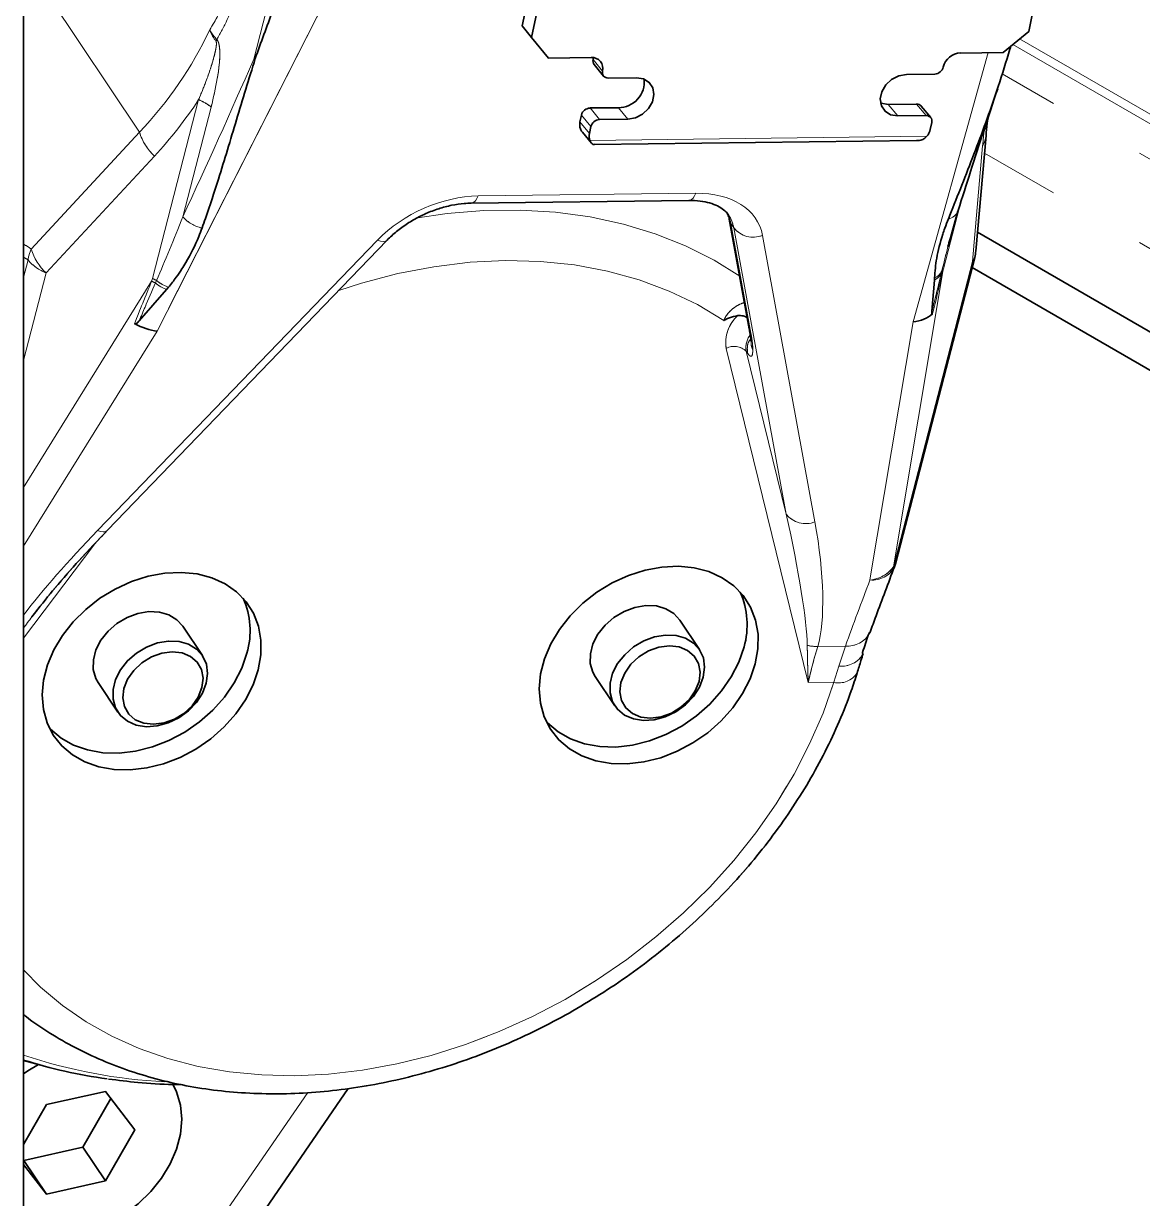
# Paper-space layout 'Blatt1' of a CAD drawing. Header units: millimetres. Extents: x 0 to 1189, y 0 to 841.
# Drawn here: x 577.15 to 591.45, y 98.43 to 113.46 of the extents above; entities that cross this region are included whole.
import ezdxf

# ---------------------------------------------------------------- set-up
doc = ezdxf.new("R2010")
doc.units = ezdxf.units.MM
doc.linetypes.add('PHANTOM', pattern=[12.7, 6.35, -1.27, 1.27, -1.27, 1.27, -1.27])

psp = doc.layouts.new('Blatt1')

# ---------------------------------------------------------------- linework, layer by layer
at = {"color": 7, "linetype": 'Continuous', "lineweight": 35}
for p, q in [((577.151, 76.563), (577.151, 165.158)), ((583.525, 113.426), (583.812, 114.799)), ((583.645, 113.277), (583.933, 114.651)), ((590.285, 114.729), (589.997, 113.355)), ((583.525, 113.426), (583.645, 113.277)), ((583.645, 113.277), (583.862, 113.015)), ((589.669, 113.086), (589.997, 113.355)), ((584.406, 113.022), (583.862, 113.015)), ((584.43, 112.995), (584.433, 113.02)), ((589.669, 113.086), (589.125, 113.079)), ((584.443, 112.933), (584.564, 112.785)), ((584.986, 112.763), (584.623, 112.759)), ((588.797, 112.81), (588.434, 112.806)), ((584.391, 112.376), (584.754, 112.38)), ((588.202, 112.422), (588.565, 112.427)), ((588.745, 112.253), (588.624, 112.401)), ((584.263, 112.197), (584.282, 112.286)), ((584.511, 112.227), (584.874, 112.232)), ((588.323, 112.274), (588.686, 112.279)), ((584.293, 112.069), (584.409, 111.926)), ((584.384, 112.049), (584.402, 112.138)), ((588.758, 112.191), (588.739, 112.102)), ((584.45, 111.908), (588.562, 111.959)), ((589.321, 110.547), (589.452, 112.026)), ((582.873, 111.159), (585.654, 111.194)), ((588.975, 110.641), (589.093, 111.055)), ((586.171, 110.956), (586.427, 109.554)), ((589.342, 110.787), (607.913, 100.066)), ((578.221, 106.973), (581.799, 110.687)), ((588.298, 106.563), (589.307, 110.466)), ((589.274, 110.336), (607.913, 99.576)), ((588.792, 110.176), (588.761, 109.777)), ((588.793, 110.204), (588.792, 110.176)), ((578.629, 109.653), (578.979, 110.056)), ((578.979, 110.056), (579.003, 110.084)), ((585.79, 105.452), (585.539, 105.829)), ((579.438, 105.374), (579.187, 105.751)), ((587.97, 105.673), (587.967, 105.666)), ((578.105, 105.03), (578.357, 104.653)), ((584.457, 105.108), (584.709, 104.731)), ((577.151, 100.2), (577.374, 100.138)), ((578.198, 99.801), (577.444, 99.634)), ((578.575, 99.313), (578.198, 99.801)), ((579.306, 96.936), (581.302, 99.839)), ((577.444, 99.634), (577.151, 99.125)), ((577.91, 99.089), (578.268, 99.711)), ((578.198, 98.658), (578.575, 99.313)), ((577.156, 98.921), (577.91, 99.089)), ((577.91, 99.089), (578.198, 98.658)), ((577.151, 98.928), (577.156, 98.921)), ((577.151, 98.869), (577.444, 98.49)), ((577.156, 98.921), (577.444, 98.49)), ((577.444, 98.49), (578.198, 98.658))]:
    psp.add_line(p, q, dxfattribs=at)
at = {"color": 7, "linetype": 'PHANTOM', "lineweight": 18}
for p, q in [((577.151, 76.563), (577.151, 165.158)), ((583.525, 113.426), (583.812, 114.799)), ((583.645, 113.277), (583.933, 114.651)), ((590.285, 114.729), (589.997, 113.355)), ((583.525, 113.426), (583.645, 113.277)), ((583.645, 113.277), (583.862, 113.015)), ((589.669, 113.086), (589.997, 113.355)), ((589.793, 113.188), (592.573, 111.583)), ((584.406, 113.022), (583.862, 113.015)), ((584.43, 112.995), (584.433, 113.02)), ((589.669, 113.086), (589.125, 113.079)), ((584.443, 112.933), (584.564, 112.785)), ((584.986, 112.763), (584.623, 112.759)), ((588.797, 112.81), (588.434, 112.806)), ((584.391, 112.376), (584.754, 112.38)), ((588.202, 112.422), (588.565, 112.427)), ((588.745, 112.253), (588.624, 112.401)), ((584.263, 112.197), (584.282, 112.286)), ((584.511, 112.227), (584.874, 112.232)), ((588.323, 112.274), (588.686, 112.279)), ((584.293, 112.069), (584.409, 111.926)), ((584.384, 112.049), (584.402, 112.138)), ((588.758, 112.191), (588.739, 112.102)), ((584.45, 111.908), (588.562, 111.959)), ((589.321, 110.547), (589.452, 112.026)), ((582.873, 111.159), (585.654, 111.194)), ((588.975, 110.641), (589.093, 111.055)), ((586.171, 110.956), (586.427, 109.554)), ((589.342, 110.787), (607.913, 100.066)), ((578.221, 106.973), (581.799, 110.687)), ((588.298, 106.563), (589.307, 110.466)), ((589.274, 110.336), (607.913, 99.576)), ((588.792, 110.176), (588.761, 109.777)), ((588.793, 110.204), (588.792, 110.176)), ((578.629, 109.653), (578.979, 110.056)), ((578.979, 110.056), (579.003, 110.084)), ((585.79, 105.452), (585.539, 105.829)), ((579.438, 105.374), (579.187, 105.751)), ((587.97, 105.673), (587.967, 105.666)), ((578.105, 105.03), (578.357, 104.653)), ((584.457, 105.108), (584.709, 104.731)), ((577.151, 100.2), (577.374, 100.138)), ((578.198, 99.801), (577.444, 99.634)), ((578.575, 99.313), (578.198, 99.801)), ((579.306, 96.936), (581.302, 99.839)), ((577.444, 99.634), (577.151, 99.125)), ((577.91, 99.089), (578.268, 99.711)), ((578.198, 98.658), (578.575, 99.313)), ((577.156, 98.921), (577.91, 99.089)), ((577.91, 99.089), (578.198, 98.658)), ((577.151, 98.928), (577.156, 98.921)), ((577.151, 98.869), (577.444, 98.49)), ((577.156, 98.921), (577.444, 98.49)), ((577.444, 98.49), (578.198, 98.658))]:
    psp.add_line(p, q, dxfattribs=at)
at = {"color": 8, "linetype": 'Continuous', "lineweight": 18}
for p, q in [((580.094, 113.001), (586.031, 135.959)), ((581.884, 115.47), (578.859, 109.524)), ((578.633, 112.066), (577.428, 113.873)), ((584.43, 112.995), (584.551, 112.847)), ((588.519, 109.643), (589.48, 113.084)), ((578.798, 110.197), (579.389, 112.483)), ((579.55, 112.388), (579.187, 110.985)), ((584.391, 112.376), (584.511, 112.227)), ((584.874, 112.232), (584.754, 112.38)), ((588.323, 112.274), (588.202, 112.422)), ((588.686, 112.279), (588.565, 112.427)), ((584.402, 112.138), (584.282, 112.286)), ((584.263, 112.197), (584.384, 112.049)), ((577.25, 110.572), (578.633, 112.066)), ((584.389, 111.961), (588.696, 112.014)), ((589.278, 110.412), (589.409, 111.891)), ((578.824, 111.761), (577.44, 110.267)), ((582.962, 111.251), (585.744, 111.286)), ((589.111, 111.11), (588.907, 110.321)), ((586.228, 110.845), (586.191, 110.9)), ((586.191, 110.9), (586.448, 109.498)), ((586.898, 107.184), (586.228, 110.845)), ((586.595, 110.747), (587.265, 107.085)), ((578.098, 106.973), (581.676, 110.687)), ((577.151, 110.209), (577.209, 110.433)), ((577.44, 110.267), (577.151, 109.149)), ((588.269, 106.51), (589.278, 110.412)), ((588.898, 110.285), (588.269, 106.51)), ((588.889, 110.295), (588.881, 110.262)), ((588.907, 110.321), (588.898, 110.285)), ((577.151, 107.524), (578.789, 110.161)), ((578.789, 110.161), (578.798, 110.197)), ((578.836, 110.139), (578.851, 110.171)), ((578.859, 109.524), (577.151, 106.774)), ((587.969, 106.342), (588.519, 109.643)), ((587.18, 105.029), (586.132, 109.302)), ((586.405, 109.24), (586.387, 109.267)), ((586.387, 109.267), (586.898, 107.184)), ((578.063, 106.804), (577.151, 105.599)), ((587.301, 105.492), (587.655, 105.497)), ((587.572, 105.241), (587.655, 105.497)), ((587.508, 105.033), (587.572, 105.241)), ((587.508, 105.033), (587.18, 105.029)), ((578.953, 97.126), (580.783, 99.788))]:
    psp.add_line(p, q, dxfattribs=at)
at = {"color": 8, "linetype": 'PHANTOM', "lineweight": 18}
for p, q in [((580.094, 113.001), (586.031, 135.959)), ((581.884, 115.47), (578.859, 109.524)), ((578.633, 112.066), (577.428, 113.873)), ((592.498, 111.748), (589.88, 113.259)), ((584.43, 112.995), (584.551, 112.847)), ((588.519, 109.643), (589.48, 113.084)), ((607.913, 102.273), (589.659, 112.811)), ((578.798, 110.197), (579.389, 112.483)), ((579.55, 112.388), (579.187, 110.985)), ((584.391, 112.376), (584.511, 112.227)), ((584.874, 112.232), (584.754, 112.38)), ((588.323, 112.274), (588.202, 112.422)), ((588.686, 112.279), (588.565, 112.427)), ((584.402, 112.138), (584.282, 112.286)), ((584.263, 112.197), (584.384, 112.049)), ((577.25, 110.572), (578.633, 112.066)), ((584.389, 111.961), (588.696, 112.014)), ((589.278, 110.412), (589.409, 111.891)), ((607.913, 101.13), (589.432, 111.799)), ((578.824, 111.761), (577.44, 110.267)), ((582.962, 111.251), (585.744, 111.286)), ((589.111, 111.11), (588.907, 110.321)), ((586.228, 110.845), (586.191, 110.9)), ((586.191, 110.9), (586.448, 109.498)), ((586.898, 107.184), (586.228, 110.845)), ((586.595, 110.747), (587.265, 107.085)), ((578.098, 106.973), (581.676, 110.687)), ((577.151, 110.209), (577.209, 110.433)), ((577.44, 110.267), (577.151, 109.149)), ((588.269, 106.51), (589.278, 110.412)), ((588.898, 110.285), (588.269, 106.51)), ((588.889, 110.295), (588.881, 110.262)), ((588.907, 110.321), (588.898, 110.285)), ((577.151, 107.524), (578.789, 110.161)), ((578.789, 110.161), (578.798, 110.197)), ((578.836, 110.139), (578.851, 110.171)), ((578.859, 109.524), (577.151, 106.774)), ((587.969, 106.342), (588.519, 109.643)), ((587.18, 105.029), (586.132, 109.302)), ((586.405, 109.24), (586.387, 109.267)), ((586.387, 109.267), (586.898, 107.184)), ((578.063, 106.804), (577.151, 105.599)), ((587.301, 105.492), (587.655, 105.497)), ((587.572, 105.241), (587.655, 105.497)), ((587.508, 105.033), (587.572, 105.241)), ((587.508, 105.033), (587.18, 105.029)), ((578.953, 97.126), (580.783, 99.788))]:
    psp.add_line(p, q, dxfattribs=at)
at = {"color": 7, "linetype": 'Continuous', "lineweight": 35, "flags": 128}
for points in [[(584.874, 112.232), (584.971, 112.249), (585.062, 112.296), (585.138, 112.368), (585.189, 112.455), (585.208, 112.547), (585.194, 112.633), (585.148, 112.703), (585.076, 112.749), (584.986, 112.763)], [(588.434, 112.806), (588.338, 112.789), (588.246, 112.741), (588.17, 112.67), (588.12, 112.583), (588.101, 112.491), (588.115, 112.404), (588.161, 112.334), (588.233, 112.289), (588.323, 112.274)], [(588.104, 112.44), (588.112, 112.437), (588.202, 112.422)], [(589.097, 111.067), (589.095, 111.059), (589.093, 111.055)], [(586.503, 105.27), (586.437, 105.077), (586.341, 104.888), (586.216, 104.707), (586.067, 104.54), (585.896, 104.389), (585.707, 104.258), (585.505, 104.151), (585.294, 104.069), (585.08, 104.016), (584.867, 103.991), (584.661, 103.996), (584.466, 104.03), (584.287, 104.093), (584.127, 104.183), (583.992, 104.298), (583.884, 104.436), (583.805, 104.593), (583.757, 104.765), (583.742, 104.949), (583.759, 105.14), (583.809, 105.333), (583.891, 105.525), (584.001, 105.71), (584.139, 105.884), (584.299, 106.044), (584.48, 106.185), (584.676, 106.304), (584.883, 106.399), (585.096, 106.467), (585.31, 106.506), (585.52, 106.516), (585.721, 106.497), (585.909, 106.448), (586.079, 106.371), (586.227, 106.268), (586.349, 106.141), (586.443, 105.994), (586.506, 105.829), (586.538, 105.65), (586.537, 105.462), (586.503, 105.27)], [(580.151, 105.192), (580.085, 104.999), (579.989, 104.81), (579.864, 104.629), (579.715, 104.462), (579.544, 104.311), (579.355, 104.18), (579.153, 104.073), (578.942, 103.991), (578.728, 103.938), (578.515, 103.913), (578.309, 103.918), (578.114, 103.952), (577.935, 104.015), (577.776, 104.105), (577.64, 104.22), (577.532, 104.358), (577.453, 104.515), (577.405, 104.687), (577.39, 104.871), (577.407, 105.062), (577.458, 105.255), (577.539, 105.447), (577.649, 105.632), (577.787, 105.806), (577.947, 105.966), (578.128, 106.107), (578.324, 106.226), (578.531, 106.321), (578.744, 106.389), (578.958, 106.428), (579.168, 106.438), (579.37, 106.419), (579.557, 106.37), (579.727, 106.293), (579.875, 106.19), (579.997, 106.063), (580.091, 105.916), (580.154, 105.751), (580.186, 105.572), (580.185, 105.384), (580.151, 105.192)], [(578.105, 105.03), (578.075, 105.083), (578.043, 105.196), (578.044, 105.32), (578.076, 105.447), (578.14, 105.571), (578.231, 105.685), (578.344, 105.784), (578.474, 105.861), (578.612, 105.913), (578.753, 105.937), (578.888, 105.931), (579.009, 105.896), (579.112, 105.834), (579.187, 105.751)], [(584.457, 105.108), (584.427, 105.161), (584.395, 105.274), (584.396, 105.398), (584.428, 105.525), (584.492, 105.649), (584.583, 105.763), (584.696, 105.862), (584.826, 105.939), (584.964, 105.991), (585.105, 106.015), (585.24, 106.009), (585.361, 105.974), (585.464, 105.912), (585.539, 105.829)], [(585.839, 105.099), (585.791, 104.972), (585.713, 104.852), (585.61, 104.745), (585.488, 104.656), (585.353, 104.591), (585.212, 104.553), (585.074, 104.544), (584.945, 104.565), (584.832, 104.613), (584.742, 104.688), (584.679, 104.784), (584.647, 104.897), (584.647, 105.021), (584.68, 105.148), (584.744, 105.272), (584.834, 105.386), (584.948, 105.485), (585.077, 105.562), (585.216, 105.614), (585.356, 105.638), (585.491, 105.632), (585.613, 105.597), (585.715, 105.535), (585.792, 105.449), (585.84, 105.344), (585.856, 105.225), (585.839, 105.099)], [(579.487, 105.021), (579.439, 104.894), (579.361, 104.774), (579.258, 104.667), (579.136, 104.578), (579.001, 104.513), (578.86, 104.475), (578.722, 104.466), (578.593, 104.487), (578.48, 104.535), (578.39, 104.61), (578.327, 104.706), (578.295, 104.819), (578.295, 104.943), (578.328, 105.07), (578.392, 105.194), (578.482, 105.308), (578.596, 105.407), (578.725, 105.484), (578.864, 105.536), (579.004, 105.56), (579.139, 105.554), (579.261, 105.519), (579.363, 105.457), (579.44, 105.371), (579.488, 105.266), (579.504, 105.147), (579.487, 105.021)], [(586.359, 105.485), (586.293, 105.292), (586.197, 105.103), (586.073, 104.923), (585.923, 104.755), (585.752, 104.604), (585.563, 104.474), (585.361, 104.366), (585.15, 104.285), (584.936, 104.231), (584.723, 104.206), (584.517, 104.211), (584.322, 104.246), (584.143, 104.309), (583.984, 104.399), (583.848, 104.514), (583.83, 104.534)], [(585.784, 105.044), (585.798, 105.163), (585.777, 105.274), (585.723, 105.369), (585.639, 105.442), (585.53, 105.487), (585.405, 105.501), (585.272, 105.483), (585.14, 105.436), (585.017, 105.361), (584.913, 105.264), (584.834, 105.151), (584.786, 105.031), (584.772, 104.912), (584.793, 104.8), (584.848, 104.705), (584.932, 104.633), (585.04, 104.588), (585.166, 104.574), (585.299, 104.591), (585.431, 104.639), (585.553, 104.714), (585.658, 104.811), (585.736, 104.923), (585.784, 105.044)], [(580.007, 105.407), (579.941, 105.214), (579.845, 105.025), (579.721, 104.845), (579.571, 104.677), (579.4, 104.526), (579.211, 104.396), (579.009, 104.288), (578.798, 104.207), (578.584, 104.153), (578.372, 104.128), (578.165, 104.133), (577.97, 104.168), (577.791, 104.231), (577.632, 104.321), (577.496, 104.436), (577.478, 104.456)], [(579.432, 104.966), (579.446, 105.085), (579.425, 105.196), (579.371, 105.291), (579.287, 105.364), (579.178, 105.409), (579.053, 105.423), (578.92, 105.405), (578.788, 105.358), (578.665, 105.283), (578.561, 105.186), (578.482, 105.073), (578.434, 104.953), (578.42, 104.834), (578.441, 104.722), (578.496, 104.627), (578.58, 104.555), (578.688, 104.51), (578.814, 104.496), (578.947, 104.513), (579.079, 104.561), (579.202, 104.636), (579.306, 104.733), (579.384, 104.845), (579.432, 104.966)], [(577.342, 100.147), (577.207, 100.064), (577.151, 100.026)], [(577.151, 97.968), (577.207, 97.954), (577.403, 97.927), (577.609, 97.929), (577.821, 97.962), (578.032, 98.023), (578.239, 98.113), (578.435, 98.227), (578.616, 98.365), (578.778, 98.521), (578.916, 98.693), (579.026, 98.876), (579.108, 99.066), (579.157, 99.258), (579.174, 99.447), (579.157, 99.628), (579.108, 99.798), (579.057, 99.902)]]:
    psp.add_lwpolyline(points, dxfattribs=at)
at = {"color": 7, "linetype": 'PHANTOM', "lineweight": 18, "flags": 128}
for points in [[(584.874, 112.232), (584.971, 112.249), (585.062, 112.296), (585.138, 112.368), (585.189, 112.455), (585.208, 112.547), (585.194, 112.633), (585.148, 112.703), (585.076, 112.749), (584.986, 112.763)], [(588.434, 112.806), (588.338, 112.789), (588.246, 112.741), (588.17, 112.67), (588.12, 112.583), (588.101, 112.491), (588.115, 112.404), (588.161, 112.334), (588.233, 112.289), (588.323, 112.274)], [(588.104, 112.44), (588.112, 112.437), (588.202, 112.422)], [(589.097, 111.067), (589.095, 111.059), (589.093, 111.055)], [(586.503, 105.27), (586.437, 105.077), (586.341, 104.888), (586.216, 104.707), (586.067, 104.54), (585.896, 104.389), (585.707, 104.258), (585.505, 104.151), (585.294, 104.069), (585.08, 104.016), (584.867, 103.991), (584.661, 103.996), (584.466, 104.03), (584.287, 104.093), (584.127, 104.183), (583.992, 104.298), (583.884, 104.436), (583.805, 104.593), (583.757, 104.765), (583.742, 104.949), (583.759, 105.14), (583.809, 105.333), (583.891, 105.525), (584.001, 105.71), (584.139, 105.884), (584.299, 106.044), (584.48, 106.185), (584.676, 106.304), (584.883, 106.399), (585.096, 106.467), (585.31, 106.506), (585.52, 106.516), (585.721, 106.497), (585.909, 106.448), (586.079, 106.371), (586.227, 106.268), (586.349, 106.141), (586.443, 105.994), (586.506, 105.829), (586.538, 105.65), (586.537, 105.462), (586.503, 105.27)], [(580.151, 105.192), (580.085, 104.999), (579.989, 104.81), (579.864, 104.629), (579.715, 104.462), (579.544, 104.311), (579.355, 104.18), (579.153, 104.073), (578.942, 103.991), (578.728, 103.938), (578.515, 103.913), (578.309, 103.918), (578.114, 103.952), (577.935, 104.015), (577.776, 104.105), (577.64, 104.22), (577.532, 104.358), (577.453, 104.515), (577.405, 104.687), (577.39, 104.871), (577.407, 105.062), (577.458, 105.255), (577.539, 105.447), (577.649, 105.632), (577.787, 105.806), (577.947, 105.966), (578.128, 106.107), (578.324, 106.226), (578.531, 106.321), (578.744, 106.389), (578.958, 106.428), (579.168, 106.438), (579.37, 106.419), (579.557, 106.37), (579.727, 106.293), (579.875, 106.19), (579.997, 106.063), (580.091, 105.916), (580.154, 105.751), (580.186, 105.572), (580.185, 105.384), (580.151, 105.192)], [(578.105, 105.03), (578.075, 105.083), (578.043, 105.196), (578.044, 105.32), (578.076, 105.447), (578.14, 105.571), (578.231, 105.685), (578.344, 105.784), (578.474, 105.861), (578.612, 105.913), (578.753, 105.937), (578.888, 105.931), (579.009, 105.896), (579.112, 105.834), (579.187, 105.751)], [(584.457, 105.108), (584.427, 105.161), (584.395, 105.274), (584.396, 105.398), (584.428, 105.525), (584.492, 105.649), (584.583, 105.763), (584.696, 105.862), (584.826, 105.939), (584.964, 105.991), (585.105, 106.015), (585.24, 106.009), (585.361, 105.974), (585.464, 105.912), (585.539, 105.829)], [(585.839, 105.099), (585.791, 104.972), (585.713, 104.852), (585.61, 104.745), (585.488, 104.656), (585.353, 104.591), (585.212, 104.553), (585.074, 104.544), (584.945, 104.565), (584.832, 104.613), (584.742, 104.688), (584.679, 104.784), (584.647, 104.897), (584.647, 105.021), (584.68, 105.148), (584.744, 105.272), (584.834, 105.386), (584.948, 105.485), (585.077, 105.562), (585.216, 105.614), (585.356, 105.638), (585.491, 105.632), (585.613, 105.597), (585.715, 105.535), (585.792, 105.449), (585.84, 105.344), (585.856, 105.225), (585.839, 105.099)], [(579.487, 105.021), (579.439, 104.894), (579.361, 104.774), (579.258, 104.667), (579.136, 104.578), (579.001, 104.513), (578.86, 104.475), (578.722, 104.466), (578.593, 104.487), (578.48, 104.535), (578.39, 104.61), (578.327, 104.706), (578.295, 104.819), (578.295, 104.943), (578.328, 105.07), (578.392, 105.194), (578.482, 105.308), (578.596, 105.407), (578.725, 105.484), (578.864, 105.536), (579.004, 105.56), (579.139, 105.554), (579.261, 105.519), (579.363, 105.457), (579.44, 105.371), (579.488, 105.266), (579.504, 105.147), (579.487, 105.021)], [(586.359, 105.485), (586.293, 105.292), (586.197, 105.103), (586.073, 104.923), (585.923, 104.755), (585.752, 104.604), (585.563, 104.474), (585.361, 104.366), (585.15, 104.285), (584.936, 104.231), (584.723, 104.206), (584.517, 104.211), (584.322, 104.246), (584.143, 104.309), (583.984, 104.399), (583.848, 104.514), (583.83, 104.534)], [(585.784, 105.044), (585.798, 105.163), (585.777, 105.274), (585.723, 105.369), (585.639, 105.442), (585.53, 105.487), (585.405, 105.501), (585.272, 105.483), (585.14, 105.436), (585.017, 105.361), (584.913, 105.264), (584.834, 105.151), (584.786, 105.031), (584.772, 104.912), (584.793, 104.8), (584.848, 104.705), (584.932, 104.633), (585.04, 104.588), (585.166, 104.574), (585.299, 104.591), (585.431, 104.639), (585.553, 104.714), (585.658, 104.811), (585.736, 104.923), (585.784, 105.044)], [(580.007, 105.407), (579.941, 105.214), (579.845, 105.025), (579.721, 104.845), (579.571, 104.677), (579.4, 104.526), (579.211, 104.396), (579.009, 104.288), (578.798, 104.207), (578.584, 104.153), (578.372, 104.128), (578.165, 104.133), (577.97, 104.168), (577.791, 104.231), (577.632, 104.321), (577.496, 104.436), (577.478, 104.456)], [(579.432, 104.966), (579.446, 105.085), (579.425, 105.196), (579.371, 105.291), (579.287, 105.364), (579.178, 105.409), (579.053, 105.423), (578.92, 105.405), (578.788, 105.358), (578.665, 105.283), (578.561, 105.186), (578.482, 105.073), (578.434, 104.953), (578.42, 104.834), (578.441, 104.722), (578.496, 104.627), (578.58, 104.555), (578.688, 104.51), (578.814, 104.496), (578.947, 104.513), (579.079, 104.561), (579.202, 104.636), (579.306, 104.733), (579.384, 104.845), (579.432, 104.966)], [(577.342, 100.147), (577.207, 100.064), (577.151, 100.026)], [(577.151, 97.968), (577.207, 97.954), (577.403, 97.927), (577.609, 97.929), (577.821, 97.962), (578.032, 98.023), (578.239, 98.113), (578.435, 98.227), (578.616, 98.365), (578.778, 98.521), (578.916, 98.693), (579.026, 98.876), (579.108, 99.066), (579.157, 99.258), (579.174, 99.447), (579.157, 99.628), (579.108, 99.798), (579.057, 99.902)]]:
    psp.add_lwpolyline(points, dxfattribs=at)
at = {"color": 8, "linetype": 'Continuous', "lineweight": 18, "flags": 128}
for points in [[(582.962, 111.251), (582.946, 111.217), (582.928, 111.191), (582.908, 111.172), (582.887, 111.161), (582.873, 111.159)], [(585.744, 111.286), (585.728, 111.252), (585.709, 111.225), (585.69, 111.206), (585.668, 111.196), (585.654, 111.194)], [(582.162, 110.969), (582.564, 111.027), (583.034, 111.066), (583.497, 111.071), (583.95, 111.044), (584.391, 110.985), (584.817, 110.892), (585.225, 110.769), (585.613, 110.614), (585.979, 110.429), (586.304, 110.226)], [(586.171, 110.953), (586.173, 110.944), (586.191, 110.9)], [(581.676, 110.687), (581.713, 110.674), (581.747, 110.669), (581.774, 110.672), (581.795, 110.683), (581.799, 110.687)], [(586.1, 109.658), (585.763, 109.862), (585.402, 110.036), (585.018, 110.18), (584.615, 110.291), (584.194, 110.369), (583.759, 110.414), (583.313, 110.425), (582.858, 110.403), (582.397, 110.347), (581.933, 110.258), (581.47, 110.136), (581.179, 110.043)], [(586.448, 109.498), (586.43, 109.541), (586.427, 109.554)], [(578.098, 106.973), (578.135, 106.96), (578.168, 106.956), (578.196, 106.958), (578.217, 106.969), (578.221, 106.973)], [(577.151, 101.357), (577.37, 101.136), (577.649, 100.901), (577.953, 100.691), (578.28, 100.507), (578.629, 100.35), (578.997, 100.222), (579.382, 100.123), (579.782, 100.053), (580.195, 100.013), (580.618, 100.003), (581.049, 100.023), (581.485, 100.074), (581.924, 100.154), (582.363, 100.263), (582.8, 100.402), (583.232, 100.568), (583.657, 100.761), (584.072, 100.979), (584.475, 101.223), (584.863, 101.489), (585.234, 101.777), (585.587, 102.085), (585.918, 102.411), (586.227, 102.754), (586.511, 103.11), (586.768, 103.479), (586.998, 103.858), (587.198, 104.245), (587.369, 104.637), (587.508, 105.033)]]:
    psp.add_lwpolyline(points, dxfattribs=at)
at = {"color": 8, "linetype": 'PHANTOM', "lineweight": 18, "flags": 128}
for points in [[(582.962, 111.251), (582.946, 111.217), (582.928, 111.191), (582.908, 111.172), (582.887, 111.161), (582.873, 111.159)], [(585.744, 111.286), (585.728, 111.252), (585.709, 111.225), (585.69, 111.206), (585.668, 111.196), (585.654, 111.194)], [(582.162, 110.969), (582.564, 111.027), (583.034, 111.066), (583.497, 111.071), (583.95, 111.044), (584.391, 110.985), (584.817, 110.892), (585.225, 110.769), (585.613, 110.614), (585.979, 110.429), (586.304, 110.226)], [(586.171, 110.953), (586.173, 110.944), (586.191, 110.9)], [(581.676, 110.687), (581.713, 110.674), (581.747, 110.669), (581.774, 110.672), (581.795, 110.683), (581.799, 110.687)], [(586.1, 109.658), (585.763, 109.862), (585.402, 110.036), (585.018, 110.18), (584.615, 110.291), (584.194, 110.369), (583.759, 110.414), (583.313, 110.425), (582.858, 110.403), (582.397, 110.347), (581.933, 110.258), (581.47, 110.136), (581.179, 110.043)], [(586.448, 109.498), (586.43, 109.541), (586.427, 109.554)], [(578.098, 106.973), (578.135, 106.96), (578.168, 106.956), (578.196, 106.958), (578.217, 106.969), (578.221, 106.973)], [(577.151, 101.357), (577.37, 101.136), (577.649, 100.901), (577.953, 100.691), (578.28, 100.507), (578.629, 100.35), (578.997, 100.222), (579.382, 100.123), (579.782, 100.053), (580.195, 100.013), (580.618, 100.003), (581.049, 100.023), (581.485, 100.074), (581.924, 100.154), (582.363, 100.263), (582.8, 100.402), (583.232, 100.568), (583.657, 100.761), (584.072, 100.979), (584.475, 101.223), (584.863, 101.489), (585.234, 101.777), (585.587, 102.085), (585.918, 102.411), (586.227, 102.754), (586.511, 103.11), (586.768, 103.479), (586.998, 103.858), (587.198, 104.245), (587.369, 104.637), (587.508, 105.033)]]:
    psp.add_lwpolyline(points, dxfattribs=at)
at = {"color": 8, "linetype": 'Continuous', "lineweight": 18}
for centre, radius, start, end in [((579.079, 113.529), 0.61, 330.5703, 332.9547), ((579.102, 111.815), 0.727, 51.9799, 66.76), ((579.303, 112.271), 0.7, 197.0111, 226.8223), ((589.125, 112.055), 0.328, 329.8726, 354.8244), ((588.933, 111.133), 0.179, 282.5802, 334.0188), ((579.534, 111.297), 0.467, 221.9624, 257.406), ((586.476, 111.037), 0.313, 217.6419, 292.4153), ((577.747, 110.35), 0.545, 155.9556, 171.3216), ((577.919, 110.777), 0.7, 197.0111, 226.8223), ((577.661, 110.819), 0.594, 220.5191, 248.2246), ((588.995, 110.577), 0.328, 329.8726, 354.8201), ((589.181, 110.499), 0.131, 318.1802, 345.0785), ((588.72, 110.377), 0.188, 292.7109, 333.904), ((589.001, 110.193), 0.138, 138.3368, 150.1116), ((589.013, 110.228), 0.141, 138.6651, 151.7504), ((578.447, 109.369), 0.863, 63.181, 66.6644), ((578.452, 109.412), 0.857, 62.3196, 66.235), ((579.166, 110.542), 0.521, 230.7176, 248.9634), ((579.182, 110.571), 0.519, 230.3638, 249.8664), ((588.714, 110.347), 0.187, 294.3758, 333.1172), ((586.585, 109.378), 0.459, 131.6306, 189.5831), ((586.643, 109.314), 0.26, 142.8235, 190.4501), ((586.235, 109.107), 0.221, 46.6625, 117.9045), ((587.146, 107.375), 0.313, 217.6419, 292.4153), ((588.002, 106.655), 0.315, 264.0693, 332.7583), ((588.172, 106.597), 0.131, 318.1802, 345.0785), ((587.93, 106.764), 0.425, 275.3255, 323.1196), ((587.682, 105.82), 0.324, 265.2086, 331.6252), ((587.275, 105.911), 0.419, 255.0885, 273.4796), ((587.611, 105.545), 0.306, 262.666, 331.8481), ((587.569, 105.307), 0.282, 257.344, 326.9393), ((579.262, 106.495), 6.575, 251.2716, 267.3426)]:
    psp.add_arc(centre, radius, start, end, dxfattribs=at)
at = {"color": 8, "linetype": 'PHANTOM', "lineweight": 18}
for centre, radius, start, end in [((579.079, 113.529), 0.61, 330.5703, 332.9547), ((579.102, 111.815), 0.727, 51.9799, 66.76), ((579.303, 112.271), 0.7, 197.0111, 226.8223), ((589.125, 112.055), 0.328, 329.8726, 354.8244), ((588.933, 111.133), 0.179, 282.5802, 334.0188), ((579.534, 111.297), 0.467, 221.9624, 257.406), ((586.476, 111.037), 0.313, 217.6419, 292.4153), ((577.747, 110.35), 0.545, 155.9556, 171.3216), ((577.919, 110.777), 0.7, 197.0111, 226.8223), ((577.661, 110.819), 0.594, 220.5191, 248.2246), ((588.995, 110.577), 0.328, 329.8726, 354.8201), ((589.181, 110.499), 0.131, 318.1802, 345.0785), ((588.72, 110.377), 0.188, 292.7109, 333.904), ((589.001, 110.193), 0.138, 138.3368, 150.1116), ((589.013, 110.228), 0.141, 138.6651, 151.7504), ((578.447, 109.369), 0.863, 63.181, 66.6644), ((578.452, 109.412), 0.857, 62.3196, 66.235), ((579.166, 110.542), 0.521, 230.7176, 248.9634), ((579.182, 110.571), 0.519, 230.3638, 249.8664), ((588.714, 110.347), 0.187, 294.3758, 333.1172), ((586.585, 109.378), 0.459, 131.6306, 189.5831), ((586.643, 109.314), 0.26, 142.8235, 190.4501), ((586.235, 109.107), 0.221, 46.6625, 117.9045), ((587.146, 107.375), 0.313, 217.6419, 292.4153), ((588.002, 106.655), 0.315, 264.0693, 332.7583), ((588.172, 106.597), 0.131, 318.1802, 345.0785), ((587.93, 106.764), 0.425, 275.3255, 323.1196), ((587.682, 105.82), 0.324, 265.2086, 331.6252), ((587.275, 105.911), 0.419, 255.0885, 273.4796), ((587.611, 105.545), 0.306, 262.666, 331.8481), ((587.569, 105.307), 0.282, 257.344, 326.9393), ((579.262, 106.495), 6.575, 251.2716, 267.3426)]:
    psp.add_arc(centre, radius, start, end, dxfattribs=at)
at = {"color": 7, "linetype": 'Continuous', "lineweight": 35}
for centre, radius, start, end in [((584.415, 112.882), 0.14, 345.4937, 93.5413), ((584.501, 112.977), 0.0732, 166.327, 217.6729), ((589.134, 112.845), 0.235, 92.2972, 166.4675), ((584.619, 112.829), 0.0701, 165.4937, 273.5413), ((588.792, 112.927), 0.117, 272.2972, 346.4675), ((584.753, 112.712), 0.332, 270.0767, 5.8441), ((584.396, 112.258), 0.117, 92.2972, 166.4675), ((588.569, 112.355), 0.0722, 40.2073, 93.048), ((584.516, 112.11), 0.117, 92.2972, 166.4675), ((588.69, 112.209), 0.0701, 345.4937, 93.5413), ((584.415, 112.163), 0.156, 167.2802, 200.167), ((588.529, 112.149), 0.215, 320.9904, 347.5165), ((584.536, 112.015), 0.156, 167.2802, 200.167), ((588.823, 110.591), 0.5, 345.503, 354.9678), ((587.814, 106.688), 0.5, 339.1882, 345.503), ((579.015, 105.69), 1.032, 344.0668, 23.9862), ((585.367, 105.768), 1.032, 344.0668, 23.9862), ((579.101, 106.341), 6.439, 252.3776, 262.1373)]:
    psp.add_arc(centre, radius, start, end, dxfattribs=at)
at = {"color": 7, "linetype": 'PHANTOM', "lineweight": 18}
for centre, radius, start, end in [((584.415, 112.882), 0.14, 345.4937, 93.5413), ((584.501, 112.977), 0.0732, 166.327, 217.6729), ((589.134, 112.845), 0.235, 92.2972, 166.4675), ((584.619, 112.829), 0.0701, 165.4937, 273.5413), ((588.792, 112.927), 0.117, 272.2972, 346.4675), ((584.753, 112.712), 0.332, 270.0767, 5.8441), ((584.396, 112.258), 0.117, 92.2972, 166.4675), ((588.569, 112.355), 0.0722, 40.2073, 93.048), ((584.516, 112.11), 0.117, 92.2972, 166.4675), ((588.69, 112.209), 0.0701, 345.4937, 93.5413), ((584.415, 112.163), 0.156, 167.2802, 200.167), ((588.529, 112.149), 0.215, 320.9904, 347.5165), ((584.536, 112.015), 0.156, 167.2802, 200.167), ((588.823, 110.591), 0.5, 345.503, 354.9678), ((587.814, 106.688), 0.5, 339.1882, 345.503), ((579.015, 105.69), 1.032, 344.0668, 23.9862), ((585.367, 105.768), 1.032, 344.0668, 23.9862), ((579.101, 106.341), 6.439, 252.3776, 262.1373)]:
    psp.add_arc(centre, radius, start, end, dxfattribs=at)
at = {"color": 7, "linetype": 'Continuous', "lineweight": 35}
for centre, major_axis, ratio, start_param, end_param in [((580.673, 113.741), (1.371, 3.622), 0.070215, 1.630182, 1.80078), ((589.442, 113.848), (0.973, 3.616), 0.133169, 4.547532, 4.559209), ((589.87, 112.106), (1.071, 3.097), 0.130432, 2.086589, 2.121508), ((588.364, 109.989), (0.488, -0.109), 0.683196, 5.181887, 5.821996), ((578.704, 109.871), (0.436, -0.246), 0.570148, 4.728169, 5.368278), ((578.505, 107.187), (1.694, 2.012), 0.055235, 2.274277, 2.329923)]:
    psp.add_ellipse(centre, major_axis=major_axis, ratio=ratio, start_param=start_param, end_param=end_param, dxfattribs=at)
at = {"color": 7, "linetype": 'PHANTOM', "lineweight": 18}
for centre, major_axis, ratio, start_param, end_param in [((580.673, 113.741), (1.371, 3.622), 0.070215, 1.630182, 1.80078), ((589.442, 113.848), (0.973, 3.616), 0.133169, 4.547532, 4.559209), ((589.87, 112.106), (1.071, 3.097), 0.130432, 2.086589, 2.121508), ((588.364, 109.989), (0.488, -0.109), 0.683196, 5.181887, 5.821996), ((578.704, 109.871), (0.436, -0.246), 0.570148, 4.728169, 5.368278), ((578.505, 107.187), (1.694, 2.012), 0.055235, 2.274277, 2.329923)]:
    psp.add_ellipse(centre, major_axis=major_axis, ratio=ratio, start_param=start_param, end_param=end_param, dxfattribs=at)
at = {"color": 8, "linetype": 'Continuous', "lineweight": 18}
for centre, major_axis, ratio, start_param, end_param in [((566.701, 120.288), (12.646, -7.265), 0.582571, 6.143303, 6.329841), ((577.316, 117.225), (7.92, 19.567), 0.198932, 4.469245, 4.575856), ((566.49, 120.101), (13.097, -7.291), 0.596901, 6.138711, 6.24048), ((595.286, 120.455), (5.337, 10.75), 0.235384, 2.56701, 2.600047), ((582.586, 110.296), (1.183, 0.558), 0.655238, 0.962014, 2.096478), ((585.367, 110.33), (1.183, 0.558), 0.655238, 6.110735, 7.245199), ((585.237, 110.593), (0.926, 0.402), 0.621612, 6.12523, 6.381985), ((579.094, 111.974), (1.071, 3.097), 0.130432, 4.137116, 4.432935), ((585.274, 110.538), (0.926, 0.402), 0.621612, 6.12523, 6.407575), ((571.681, 100.868), (5.513, 9.743), 0.181489, 6.24954, 6.306326), ((589.87, 112.106), (1.071, 3.097), 0.130432, 2.121508, 2.239816), ((572.083, 100.75), (5.087, 9.708), 0.156132, 6.255871, 6.294973), ((586.672, 107.287), (-0.457, 1.988), 0.097006, 3.578974, 4.637905), ((578.598, 106.979), (1.834, 1.833), 0.136098, 1.709491, 2.333121), ((586.764, 107.079), (-0.358, 1.821), 0.265628, 3.604719, 4.66365), ((591.432, 107.122), (5.337, 12.807), 0.211082, 1.719306, 1.785313), ((578.505, 107.187), (1.694, 2.012), 0.055235, 2.329923, 2.428638)]:
    psp.add_ellipse(centre, major_axis=major_axis, ratio=ratio, start_param=start_param, end_param=end_param, dxfattribs=at)
at = {"color": 8, "linetype": 'PHANTOM', "lineweight": 18}
for centre, major_axis, ratio, start_param, end_param in [((566.701, 120.288), (12.646, -7.265), 0.582571, 6.143303, 6.329841), ((577.316, 117.225), (7.92, 19.567), 0.198932, 4.469245, 4.575856), ((566.49, 120.101), (13.097, -7.291), 0.596901, 6.138711, 6.24048), ((595.286, 120.455), (5.337, 10.75), 0.235384, 2.56701, 2.600047), ((582.586, 110.296), (1.183, 0.558), 0.655238, 0.962014, 2.096478), ((585.367, 110.33), (1.183, 0.558), 0.655238, 6.110735, 7.245199), ((585.237, 110.593), (0.926, 0.402), 0.621612, 6.12523, 6.381985), ((579.094, 111.974), (1.071, 3.097), 0.130432, 4.137116, 4.432935), ((585.274, 110.538), (0.926, 0.402), 0.621612, 6.12523, 6.407575), ((571.681, 100.868), (5.513, 9.743), 0.181489, 6.24954, 6.306326), ((589.87, 112.106), (1.071, 3.097), 0.130432, 2.121508, 2.239816), ((572.083, 100.75), (5.087, 9.708), 0.156132, 6.255871, 6.294973), ((586.672, 107.287), (-0.457, 1.988), 0.097006, 3.578974, 4.637905), ((578.598, 106.979), (1.834, 1.833), 0.136098, 1.709491, 2.333121), ((586.764, 107.079), (-0.358, 1.821), 0.265628, 3.604719, 4.66365), ((591.432, 107.122), (5.337, 12.807), 0.211082, 1.719306, 1.785313), ((578.505, 107.187), (1.694, 2.012), 0.055235, 2.329923, 2.428638)]:
    psp.add_ellipse(centre, major_axis=major_axis, ratio=ratio, start_param=start_param, end_param=end_param, dxfattribs=at)
at = {"color": 8, "linetype": 'Continuous', "lineweight": 18}
for points, knots in [([(579.531, 113.374), (579.605, 113.499), (579.754, 113.752), (579.849, 114.063), (579.897, 114.221)], [0, 0, 0, 0, 0.494093, 1, 1, 1, 1]), ([(579.98, 114.133), (579.949, 114.024), (579.886, 113.804), (579.763, 113.511), (579.668, 113.335), (579.622, 113.251)], [0, 0, 0, 0, 0.341806, 0.687158, 1, 1, 1, 1]), ([(579.531, 113.374), (579.532, 113.371), (579.553, 113.331), (579.589, 113.29), (579.622, 113.251)], [0, 0, 0, 0, 0.070788, 1, 1, 1, 1]), ([(579.61, 113.229), (579.581, 113.273), (579.549, 113.321), (579.532, 113.37), (579.531, 113.374)], [0, 0, 0, 0, 0.9073893, 1, 1, 1, 1]), ([(579.389, 112.483), (579.421, 112.56), (579.475, 112.689), (579.535, 112.86), (579.572, 112.978), (579.593, 113.059), (579.606, 113.114), (579.612, 113.152), (579.616, 113.179), (579.617, 113.199), (579.616, 113.213), (579.614, 113.223), (579.612, 113.227), (579.611, 113.229), (579.61, 113.229)], [0, 0, 0, 0, 0.329319, 0.551958, 0.701679, 0.80199, 0.869066, 0.913921, 0.943997, 0.964295, 0.984835, 0.992696, 0.998693, 1, 1, 1, 1]), ([(579.622, 113.251), (579.627, 113.245), (579.639, 113.228), (579.655, 113.175), (579.663, 113.071), (579.654, 112.923), (579.619, 112.683), (579.578, 112.509), (579.55, 112.388)], [0, 0, 0, 0, 0.028375, 0.066834, 0.167815, 0.362403, 0.557834, 1, 1, 1, 1]), ([(580.113, 113.009), (580.107, 113.007), (580.101, 113.004), (580.095, 113.001), (580.094, 113.001)], [0, 0, 0, 0, 0.857906, 1, 1, 1, 1]), ([(588.898, 110.285), (588.877, 110.192), (588.836, 110.011), (588.79, 109.831), (588.768, 109.744)], [0, 0, 0, 0, 0.517335, 1, 1, 1, 1]), ([(578.571, 109.618), (578.605, 109.705), (578.676, 109.886), (578.75, 110.067), (578.789, 110.161)], [0, 0, 0, 0, 0.482665, 1, 1, 1, 1]), ([(578.629, 109.653), (578.654, 109.712), (578.722, 109.874), (578.792, 110.036), (578.836, 110.139)], [0, 0, 0, 0, 0.367944, 1, 1, 1, 1]), ([(588.881, 110.262), (588.844, 110.109), (588.805, 109.947), (588.763, 109.786), (588.761, 109.777)], [0, 0, 0, 0, 0.94912, 1, 1, 1, 1]), ([(586.1, 109.658), (586.109, 109.677), (586.126, 109.714), (586.167, 109.767), (586.224, 109.819), (586.295, 109.865), (586.342, 109.882), (586.366, 109.89)], [0, 0, 0, 0, 0.158639, 0.317898, 0.469062, 0.735059, 1, 1, 1, 1]), ([(586.434, 109.41), (586.432, 109.408), (586.412, 109.38), (586.397, 109.318), (586.403, 109.266), (586.405, 109.24)], [0, 0, 0, 0, 0.03971, 0.519855, 1, 1, 1, 1]), ([(586.448, 109.498), (586.456, 109.451), (586.469, 109.369), (586.471, 109.309), (586.472, 109.284)], [0, 0, 0, 0, 0.579156, 1, 1, 1, 1]), ([(586.472, 109.284), (586.463, 109.307), (586.447, 109.343), (586.449, 109.381), (586.449, 109.395)], [0, 0, 0, 0, 0.625897, 1, 1, 1, 1]), ([(586.472, 109.284), (586.471, 109.256), (586.468, 109.211), (586.448, 109.198), (586.427, 109.21), (586.413, 109.23), (586.405, 109.24)], [0, 0, 0, 0, 0.462767, 0.725482, 0.862783, 1, 1, 1, 1]), ([(587.18, 105.029), (587.18, 105.03), (587.18, 105.034), (587.179, 105.048), (587.177, 105.103), (587.172, 105.261), (587.169, 105.403), (587.167, 105.506)], [0, 0, 0, 0, 0.006423, 0.024444, 0.087345, 0.342375, 1, 1, 1, 1]), ([(587.301, 105.492), (587.258, 105.344), (587.216, 105.196), (587.18, 105.03), (587.18, 105.029)], [0, 0, 0, 0, 0.993521, 1, 1, 1, 1])]:
    psp.add_open_spline(points, degree=3, knots=knots, dxfattribs=at)
at = {"color": 8, "linetype": 'PHANTOM', "lineweight": 18}
for points, knots in [([(579.531, 113.374), (579.605, 113.499), (579.754, 113.752), (579.849, 114.063), (579.897, 114.221)], [0, 0, 0, 0, 0.4940929, 1, 1, 1, 1]), ([(579.98, 114.133), (579.949, 114.024), (579.886, 113.804), (579.763, 113.511), (579.668, 113.335), (579.622, 113.251)], [0, 0, 0, 0, 0.341806, 0.687158, 1, 1, 1, 1]), ([(579.531, 113.374), (579.532, 113.371), (579.553, 113.331), (579.589, 113.29), (579.622, 113.251)], [0, 0, 0, 0, 0.070788, 1, 1, 1, 1]), ([(579.61, 113.229), (579.581, 113.273), (579.549, 113.321), (579.532, 113.37), (579.531, 113.374)], [0, 0, 0, 0, 0.907389, 1, 1, 1, 1]), ([(579.389, 112.483), (579.421, 112.56), (579.475, 112.689), (579.535, 112.86), (579.572, 112.978), (579.593, 113.059), (579.606, 113.114), (579.612, 113.152), (579.616, 113.179), (579.617, 113.199), (579.616, 113.213), (579.614, 113.223), (579.612, 113.227), (579.611, 113.229), (579.61, 113.229)], [0, 0, 0, 0, 0.329319, 0.551958, 0.701679, 0.80199, 0.869066, 0.913921, 0.943997, 0.964295, 0.984835, 0.992696, 0.998693, 1, 1, 1, 1]), ([(579.622, 113.251), (579.627, 113.245), (579.639, 113.228), (579.655, 113.175), (579.663, 113.071), (579.654, 112.923), (579.619, 112.683), (579.578, 112.509), (579.55, 112.388)], [0, 0, 0, 0, 0.028375, 0.066834, 0.167815, 0.362403, 0.557834, 1, 1, 1, 1]), ([(580.113, 113.009), (580.107, 113.007), (580.101, 113.004), (580.095, 113.001), (580.094, 113.001)], [0, 0, 0, 0, 0.857906, 1, 1, 1, 1]), ([(588.898, 110.285), (588.877, 110.192), (588.836, 110.011), (588.79, 109.831), (588.768, 109.744)], [0, 0, 0, 0, 0.5173349, 1, 1, 1, 1]), ([(578.571, 109.618), (578.605, 109.705), (578.676, 109.886), (578.75, 110.067), (578.789, 110.161)], [0, 0, 0, 0, 0.482665, 1, 1, 1, 1]), ([(578.629, 109.653), (578.654, 109.712), (578.722, 109.874), (578.792, 110.036), (578.836, 110.139)], [0, 0, 0, 0, 0.3679444, 1, 1, 1, 1]), ([(588.881, 110.262), (588.844, 110.109), (588.805, 109.947), (588.763, 109.786), (588.761, 109.777)], [0, 0, 0, 0, 0.94912, 1, 1, 1, 1]), ([(586.1, 109.658), (586.109, 109.677), (586.126, 109.714), (586.167, 109.767), (586.224, 109.819), (586.295, 109.865), (586.342, 109.882), (586.366, 109.89)], [0, 0, 0, 0, 0.158639, 0.317898, 0.469062, 0.735059, 1, 1, 1, 1]), ([(586.434, 109.41), (586.432, 109.408), (586.412, 109.38), (586.397, 109.318), (586.403, 109.266), (586.405, 109.24)], [0, 0, 0, 0, 0.03971, 0.519855, 1, 1, 1, 1]), ([(586.448, 109.498), (586.456, 109.451), (586.469, 109.369), (586.471, 109.309), (586.472, 109.284)], [0, 0, 0, 0, 0.579156, 1, 1, 1, 1]), ([(586.472, 109.284), (586.463, 109.307), (586.447, 109.343), (586.449, 109.381), (586.449, 109.395)], [0, 0, 0, 0, 0.625897, 1, 1, 1, 1]), ([(586.472, 109.284), (586.471, 109.256), (586.468, 109.211), (586.448, 109.198), (586.427, 109.21), (586.413, 109.23), (586.405, 109.24)], [0, 0, 0, 0, 0.462767, 0.725482, 0.862783, 1, 1, 1, 1]), ([(587.18, 105.029), (587.18, 105.03), (587.18, 105.034), (587.179, 105.048), (587.177, 105.103), (587.172, 105.261), (587.169, 105.403), (587.167, 105.506)], [0, 0, 0, 0, 0.006423, 0.024444, 0.087345, 0.342375, 1, 1, 1, 1]), ([(587.301, 105.492), (587.258, 105.344), (587.216, 105.196), (587.18, 105.03), (587.18, 105.029)], [0, 0, 0, 0, 0.993521, 1, 1, 1, 1])]:
    psp.add_open_spline(points, degree=3, knots=knots, dxfattribs=at)
at = {"color": 7, "linetype": 'Continuous', "lineweight": 35}
for points, knots in [([(589.758, 113.127), (589.709, 112.968), (589.575, 112.531), (589.319, 111.831), (589.098, 111.277), (588.984, 110.989), (588.972, 110.959)], [0, 0, 0, 0, 0.2129567, 0.5841304, 0.9559493, 1, 1, 1, 1]), ([(579.433, 110.842), (579.447, 110.883), (579.52, 111.088), (579.67, 111.542), (579.87, 112.221), (580.032, 112.746), (580.113, 113.009)], [0, 0, 0, 0, 0.059424, 0.297142, 0.64829, 1, 1, 1, 1]), ([(589.097, 111.067), (589.149, 111.233), (589.312, 111.751), (589.484, 112.271), (589.601, 112.623)], [0, 0, 0, 0, 0.320791, 1, 1, 1, 1]), ([(589.452, 112.026), (589.456, 112.076), (589.462, 112.142), (589.471, 112.214), (589.473, 112.232)], [0, 0, 0, 0, 0.761246, 1, 1, 1, 1]), ([(584.269, 112.109), (584.274, 112.095), (584.28, 112.081), (584.292, 112.069), (584.293, 112.069)], [0, 0, 0, 0, 0.984107, 1, 1, 1, 1]), ([(584.45, 111.912), (584.444, 111.911), (584.427, 111.909), (584.407, 111.924), (584.395, 111.949), (584.389, 111.961)], [0, 0, 0, 0, 0.268827, 0.665805, 1, 1, 1, 1]), ([(588.696, 112.014), (588.684, 112.002), (588.658, 111.977), (588.609, 111.96), (588.576, 111.961), (588.562, 111.962)], [0, 0, 0, 0, 0.334195, 0.731173, 1, 1, 1, 1]), ([(585.654, 111.194), (585.679, 111.193), (585.753, 111.193), (585.864, 111.178), (585.977, 111.146), (586.067, 111.101), (586.128, 111.053), (586.152, 111.02), (586.162, 111.006)], [0, 0, 0, 0, 0.095952, 0.282905, 0.469632, 0.657717, 0.851491, 1, 1, 1, 1]), ([(581.799, 110.687), (581.818, 110.706), (581.875, 110.762), (581.985, 110.852), (582.131, 110.947), (582.291, 111.028), (582.456, 111.091), (582.623, 111.135), (582.763, 111.156), (582.843, 111.158), (582.873, 111.159)], [0, 0, 0, 0, 0.0725572, 0.2149059, 0.3573018, 0.4992147, 0.6402928, 0.7802624, 0.9189464, 1, 1, 1, 1]), ([(586.145, 111.028), (586.154, 111.008), (586.165, 110.986), (586.17, 110.96), (586.171, 110.956)], [0, 0, 0, 0, 0.870814, 1, 1, 1, 1]), ([(588.972, 110.959), (588.956, 110.919), (588.93, 110.852), (588.873, 110.683), (588.815, 110.465), (588.8, 110.287), (588.793, 110.204)], [0, 0, 0, 0, 0.153347, 0.253308, 0.653846, 1, 1, 1, 1]), ([(579.003, 110.084), (579.037, 110.126), (579.098, 110.202), (579.17, 110.309), (579.276, 110.481), (579.363, 110.656), (579.419, 110.806), (579.433, 110.842)], [0, 0, 0, 0, 0.1788048, 0.3216021, 0.4294491, 0.861719, 1, 1, 1, 1]), ([(586.28, 109.722), (586.244, 109.714), (586.192, 109.705), (586.135, 109.678), (586.112, 109.665), (586.103, 109.66), (586.101, 109.658), (586.1, 109.658)], [0, 0, 0, 0, 0.590538, 0.839869, 0.962965, 0.992346, 1, 1, 1, 1]), ([(586.28, 109.722), (586.302, 109.722), (586.343, 109.722), (586.383, 109.705), (586.401, 109.698)], [0, 0, 0, 0, 0.554362, 1, 1, 1, 1]), ([(588.761, 109.777), (588.76, 109.772), (588.759, 109.764), (588.759, 109.752), (588.76, 109.745), (588.762, 109.742), (588.764, 109.741), (588.766, 109.742), (588.768, 109.743), (588.768, 109.744)], [0, 0, 0, 0, 0.306228, 0.517996, 0.724115, 0.831367, 0.909165, 0.965985, 1, 1, 1, 1]), ([(578.571, 109.618), (578.572, 109.618), (578.575, 109.617), (578.58, 109.616), (578.59, 109.619), (578.608, 109.63), (578.62, 109.644), (578.629, 109.653)], [0, 0, 0, 0, 0.0545458, 0.1089088, 0.203415, 0.4593369, 1, 1, 1, 1]), ([(586.426, 109.556), (586.429, 109.538), (586.439, 109.487), (586.445, 109.437), (586.447, 109.4), (586.446, 109.396), (586.446, 109.395)], [0, 0, 0, 0, 0.24176, 0.663258, 0.952994, 1, 1, 1, 1]), ([(577.303, 105.929), (577.386, 106.033), (577.567, 106.261), (577.874, 106.609), (578.103, 106.849), (578.222, 106.974)], [0, 0, 0, 0, 0.286787, 0.625733, 1, 1, 1, 1]), ([(587.97, 105.673), (587.995, 105.742), (588.097, 106.021), (588.203, 106.301), (588.282, 106.511)], [0, 0, 0, 0, 0.249416, 1, 1, 1, 1]), ([(587.872, 105.402), (587.873, 105.406), (587.897, 105.489), (587.926, 105.581), (587.956, 105.657), (587.961, 105.669)], [0, 0, 0, 0, 0.042311, 0.856854, 1, 1, 1, 1]), ([(587.805, 105.152), (587.821, 105.206), (587.848, 105.292), (587.872, 105.371), (587.881, 105.401)], [0, 0, 0, 0, 0.62472, 1, 1, 1, 1]), ([(577.151, 100.786), (577.162, 100.777), (577.267, 100.69), (577.486, 100.546), (577.809, 100.358), (578.152, 100.196), (578.512, 100.059), (578.888, 99.947), (579.278, 99.862), (579.681, 99.804), (580.093, 99.773), (580.513, 99.769), (580.94, 99.792), (581.37, 99.843), (581.803, 99.92), (582.235, 100.024), (582.665, 100.153), (583.091, 100.308), (583.511, 100.488), (583.922, 100.691), (584.324, 100.917), (584.713, 101.164), (585.089, 101.432), (585.448, 101.719), (585.791, 102.024), (586.115, 102.345), (586.418, 102.681), (586.7, 103.031), (586.958, 103.393), (587.192, 103.765), (587.4, 104.146), (587.581, 104.533), (587.714, 104.87), (587.781, 105.078), (587.805, 105.154)], [0, 0, 0, 0, 0.003784, 0.035715, 0.067728, 0.099835, 0.13204, 0.164341, 0.196731, 0.229197, 0.261729, 0.294312, 0.326935, 0.359587, 0.392258, 0.424942, 0.457633, 0.490328, 0.523024, 0.555722, 0.58842, 0.62112, 0.653824, 0.686532, 0.719245, 0.751965, 0.784692, 0.817426, 0.850166, 0.882911, 0.915655, 0.948392, 0.981115, 1, 1, 1, 1]), ([(578.238, 99.961), (578.362, 99.945), (578.633, 99.91), (578.943, 99.89), (579.13, 99.892), (579.164, 99.892)], [0, 0, 0, 0, 0.407843, 0.89319, 1, 1, 1, 1])]:
    psp.add_open_spline(points, degree=3, knots=knots, dxfattribs=at)
at = {"color": 7, "linetype": 'PHANTOM', "lineweight": 18}
for points, knots in [([(589.758, 113.127), (589.709, 112.968), (589.575, 112.531), (589.319, 111.831), (589.098, 111.277), (588.984, 110.989), (588.972, 110.959)], [0, 0, 0, 0, 0.2129567, 0.5841304, 0.9559493, 1, 1, 1, 1]), ([(579.433, 110.842), (579.447, 110.883), (579.52, 111.088), (579.67, 111.542), (579.87, 112.221), (580.032, 112.746), (580.113, 113.009)], [0, 0, 0, 0, 0.0594242, 0.2971423, 0.6482898, 1, 1, 1, 1]), ([(589.097, 111.067), (589.149, 111.233), (589.312, 111.751), (589.484, 112.271), (589.601, 112.623)], [0, 0, 0, 0, 0.3207905, 1, 1, 1, 1]), ([(589.452, 112.026), (589.456, 112.076), (589.462, 112.142), (589.471, 112.214), (589.473, 112.232)], [0, 0, 0, 0, 0.761246, 1, 1, 1, 1]), ([(584.269, 112.109), (584.274, 112.095), (584.28, 112.081), (584.292, 112.069), (584.293, 112.069)], [0, 0, 0, 0, 0.984107, 1, 1, 1, 1]), ([(584.45, 111.912), (584.444, 111.911), (584.427, 111.909), (584.407, 111.924), (584.395, 111.949), (584.389, 111.961)], [0, 0, 0, 0, 0.268827, 0.665805, 1, 1, 1, 1]), ([(588.696, 112.014), (588.684, 112.002), (588.658, 111.977), (588.609, 111.96), (588.576, 111.961), (588.562, 111.962)], [0, 0, 0, 0, 0.334195, 0.731173, 1, 1, 1, 1]), ([(585.654, 111.194), (585.679, 111.193), (585.753, 111.193), (585.864, 111.178), (585.977, 111.146), (586.067, 111.101), (586.128, 111.053), (586.152, 111.02), (586.162, 111.006)], [0, 0, 0, 0, 0.095952, 0.282905, 0.469632, 0.657717, 0.851491, 1, 1, 1, 1]), ([(581.799, 110.687), (581.818, 110.706), (581.875, 110.762), (581.985, 110.852), (582.131, 110.947), (582.291, 111.028), (582.456, 111.091), (582.623, 111.135), (582.763, 111.156), (582.843, 111.158), (582.873, 111.159)], [0, 0, 0, 0, 0.072557, 0.214906, 0.357302, 0.499215, 0.640293, 0.780262, 0.918946, 1, 1, 1, 1]), ([(586.145, 111.028), (586.154, 111.008), (586.165, 110.986), (586.17, 110.96), (586.171, 110.956)], [0, 0, 0, 0, 0.870814, 1, 1, 1, 1]), ([(588.972, 110.959), (588.956, 110.919), (588.93, 110.852), (588.873, 110.683), (588.815, 110.465), (588.8, 110.287), (588.793, 110.204)], [0, 0, 0, 0, 0.153347, 0.253308, 0.653846, 1, 1, 1, 1]), ([(579.003, 110.084), (579.037, 110.126), (579.098, 110.202), (579.17, 110.309), (579.276, 110.481), (579.363, 110.656), (579.419, 110.806), (579.433, 110.842)], [0, 0, 0, 0, 0.178805, 0.321602, 0.429449, 0.861719, 1, 1, 1, 1]), ([(586.28, 109.722), (586.244, 109.714), (586.192, 109.705), (586.135, 109.678), (586.112, 109.665), (586.103, 109.66), (586.101, 109.658), (586.1, 109.658)], [0, 0, 0, 0, 0.590538, 0.839869, 0.962965, 0.992346, 1, 1, 1, 1]), ([(586.28, 109.722), (586.302, 109.722), (586.343, 109.722), (586.383, 109.705), (586.401, 109.698)], [0, 0, 0, 0, 0.554362, 1, 1, 1, 1]), ([(588.761, 109.777), (588.76, 109.772), (588.759, 109.764), (588.759, 109.752), (588.76, 109.745), (588.762, 109.742), (588.764, 109.741), (588.766, 109.742), (588.768, 109.743), (588.768, 109.744)], [0, 0, 0, 0, 0.306228, 0.517996, 0.724115, 0.831367, 0.909165, 0.965985, 1, 1, 1, 1]), ([(578.571, 109.618), (578.572, 109.618), (578.575, 109.617), (578.58, 109.616), (578.59, 109.619), (578.608, 109.63), (578.62, 109.644), (578.629, 109.653)], [0, 0, 0, 0, 0.054546, 0.108909, 0.203415, 0.459337, 1, 1, 1, 1]), ([(586.426, 109.556), (586.429, 109.538), (586.439, 109.487), (586.445, 109.437), (586.447, 109.4), (586.446, 109.396), (586.446, 109.395)], [0, 0, 0, 0, 0.24176, 0.663258, 0.952994, 1, 1, 1, 1]), ([(577.303, 105.929), (577.386, 106.033), (577.567, 106.261), (577.874, 106.609), (578.103, 106.849), (578.222, 106.974)], [0, 0, 0, 0, 0.286787, 0.625733, 1, 1, 1, 1]), ([(587.97, 105.673), (587.995, 105.742), (588.097, 106.021), (588.203, 106.301), (588.282, 106.511)], [0, 0, 0, 0, 0.249416, 1, 1, 1, 1]), ([(587.872, 105.402), (587.873, 105.406), (587.897, 105.489), (587.926, 105.581), (587.956, 105.657), (587.961, 105.669)], [0, 0, 0, 0, 0.0423106, 0.8568542, 1, 1, 1, 1]), ([(587.805, 105.152), (587.821, 105.206), (587.848, 105.292), (587.872, 105.371), (587.881, 105.401)], [0, 0, 0, 0, 0.62472, 1, 1, 1, 1]), ([(577.151, 100.786), (577.162, 100.777), (577.267, 100.69), (577.486, 100.546), (577.809, 100.358), (578.152, 100.196), (578.512, 100.059), (578.888, 99.947), (579.278, 99.862), (579.681, 99.804), (580.093, 99.773), (580.513, 99.769), (580.94, 99.792), (581.37, 99.843), (581.803, 99.92), (582.235, 100.024), (582.665, 100.153), (583.091, 100.308), (583.511, 100.488), (583.922, 100.691), (584.324, 100.917), (584.713, 101.164), (585.089, 101.432), (585.448, 101.719), (585.791, 102.024), (586.115, 102.345), (586.418, 102.681), (586.7, 103.031), (586.958, 103.393), (587.192, 103.765), (587.4, 104.146), (587.581, 104.533), (587.714, 104.87), (587.781, 105.078), (587.805, 105.154)], [0, 0, 0, 0, 0.003784, 0.035715, 0.067728, 0.099835, 0.13204, 0.164341, 0.196731, 0.229197, 0.261729, 0.294312, 0.326935, 0.359587, 0.392258, 0.424942, 0.457633, 0.490328, 0.523024, 0.555722, 0.58842, 0.62112, 0.653824, 0.686532, 0.719245, 0.751965, 0.784692, 0.817426, 0.850166, 0.882911, 0.915655, 0.948392, 0.981115, 1, 1, 1, 1]), ([(578.238, 99.961), (578.362, 99.945), (578.633, 99.91), (578.943, 99.89), (579.13, 99.892), (579.164, 99.892)], [0, 0, 0, 0, 0.407843, 0.89319, 1, 1, 1, 1])]:
    psp.add_open_spline(points, degree=3, knots=knots, dxfattribs=at)

doc.saveas('drawing.dxf')
